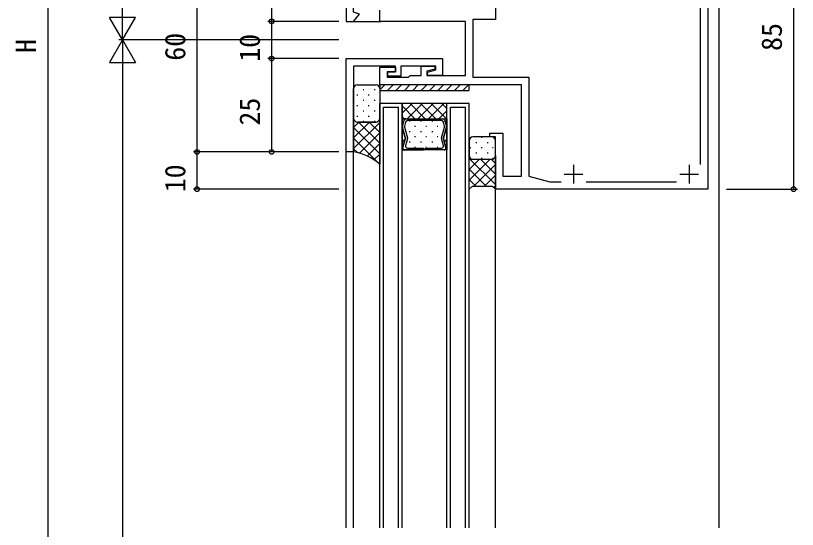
# Model space of a CAD drawing. Units: millimetres, scale not verified. Extents: x -960 to 961, y -419 to 416.
# Drawn here: x -603 to -393.4, y -162.3 to -24.6 of the extents above; entities that cross this region are included whole.
import ezdxf
from ezdxf.enums import TextEntityAlignment as Align

# ---------------------------------------------------------------- set-up
doc = ezdxf.new("R2010")
doc.units = ezdxf.units.MM
doc.header["$LTSCALE"] = 2
for name, color, linetype in [('0-2_YKK_11', 7, 'Continuous'), ('0-4_YKK_12', 2, 'Continuous'), ('0-5_YKK_13', 4, 'Continuous'), ('0-7_YKK_D', 6, 'Continuous')]:
    doc.layers.add(name, color=color, linetype=linetype)
doc.styles.add('ＭＳ ゴシック', font='')
doc.styles.get('ＭＳ ゴシック').set_extended_font_data('MS Gothic')

msp = doc.modelspace()

# ---------------------------------------------------------------- linework, layer by layer
at = {"layer": '0-2_YKK_11'}
for p, q in [((-453.4, -64.6), (-453.4, -69.6)), ((-422.4, -64.6), (-422.4, -69.6)), ((-455.9, -67.1), (-450.9, -67.1)), ((-450.018, -69.1), (-425.782, -69.1)), ((-424.9, -67.1), (-419.9, -67.1))]:
    msp.add_line(p, q, dxfattribs=at)
for points in [[(-417.4, 13.9), (-417.4, -71.1), (-474.4, -71.1), (-474.4, -57.1), (-475.9, -57.1), (-475.9, -56.1), (-472.4, -56.1), (-472.4, -67.6), (-467.4, -67.6), (-467.4, -43.1), (-505.4, -43.1), (-505.4, -38.4), (-501.2, -38.4), (-501.2, -39.6), (-503.4, -39.6), (-503.4, -41.1), (-497.7, -41.1), (-497.2, -40.6), (-494.3, -40.6), (-494.3, -38.1), (-490.6, -38.1), (-490.6, -38.9), (-492.8, -39.489), (-492.8, -40.6), (-482.4, -40.6), (-482.4, -26.1), (-505.4, -26.1), (-505.4, -23.1)], [(-514.4, -1.1), (-514.4, -26.1), (-512.4, -26.1), (-510.793, -24.185), (-512.4, -23.6), (-512.4, -16.6), (-508.4, -16.6), (-508.4, -18.5), (-508, -18.9), (-507.1, -18.9), (-507.1, -17.1)], [(-419.4, -64.5), (-419.4, -19.1), (-474.4, -19.1), (-474.4, -25.6), (-480.4, -25.6), (-480.4, -41.1), (-465.4, -41.1), (-465.4, -67.6), (-459.802, -69.1), (-456.782, -69.1)]]:
    msp.add_lwpolyline(points, dxfattribs=at)
msp.add_lwpolyline([(-514.4, -36.1), (-488.6, -36.1), (-488.6, -40.6), (-492.6, -40.6), (-492.6, -39.7), (-490.4, -39.111), (-490.4, -38.1), (-499.7, -38.1), (-499.7, -40.8), (-503.2, -40.8), (-503.2, -39.6), (-501.2, -39.6), (-501.2, -38.1), (-512.4, -38.1), (-512.4, -61.1), (-514.4, -61.1)], close=True, dxfattribs=at)
at = {"layer": '0-4_YKK_12'}
for p, q in [((-414.4, -161.95), (-414.4, 104.75)), ((-512.548, -26.1), (-505.1, -26.1)), ((-505.406, -161.95), (-505.406, -48.1)), ((-499.406, -48.1), (-505.406, -48.1)), ((-499.406, -161.95), (-499.406, -48.1)), ((-496.739, -48.1), (-499.406, -50.766)), ((-493.911, -48.1), (-498.011, -52.2)), ((-493.176, -52.2), (-497.276, -48.1)), ((-491.082, -48.1), (-495.182, -52.2)), ((-490.348, -52.199), (-494.447, -48.1)), ((-488.254, -48.1), (-492.354, -52.2)), ((-487.519, -52.2), (-491.619, -48.1)), ((-487.406, -49.485), (-488.791, -48.1)), ((-487.406, -161.95), (-487.406, -48.1)), ((-481.406, -48.1), (-487.406, -48.1)), ((-481.406, -161.95), (-481.406, -48.1)), ((-504.406, -161.95), (-504.406, -49.1)), ((-504.406, -49.1), (-500.406, -49.1)), ((-500.406, -161.95), (-500.406, -49.1)), ((-496.004, -52.2), (-499.406, -48.798)), ((-487.406, -50.08), (-489.525, -52.199)), ((-486.406, -161.95), (-486.406, -49.1)), ((-486.406, -49.1), (-482.406, -49.1)), ((-482.406, -161.95), (-482.406, -49.1)), ((-498.833, -52.2), (-499.406, -51.627)), ((-498.392, -52.2), (-498.363, -52.2)), ((-498.383, -52.2), (-488.434, -52.199)), ((-488.419, -52.2), (-488.448, -52.2)), ((-499.207, -53.791), (-499.405, -53.99)), ((-499.311, -54.164), (-498.889, -52.589)), ((-498.54, -57.314), (-499.311, -54.435)), ((-499.306, -54.164), (-498.884, -52.589)), ((-498.535, -57.314), (-499.306, -54.435)), ((-498.486, -53.114), (-498.768, -54.164)), ((-498.768, -54.435), (-498.768, -54.435)), ((-498.768, -54.435), (-498.768, -54.435)), ((-498.768, -54.435), (-497.996, -57.314)), ((-488.836, -52.724), (-497.98, -52.725)), ((-497.466, -52.767), (-497.266, -52.767)), ((-496.051, -54.182), (-495.851, -54.182)), ((-494.436, -52.767), (-494.236, -52.767)), ((-493.021, -54.182), (-492.821, -54.182)), ((-491.406, -52.767), (-491.206, -52.767)), ((-489.991, -54.182), (-489.791, -54.182)), ((-488.819, -57.314), (-488.048, -54.435)), ((-488.048, -54.164), (-488.329, -53.114)), ((-487.504, -54.435), (-488.275, -57.314)), ((-488.275, -57.314), (-487.504, -54.435)), ((-487.927, -52.589), (-487.504, -54.163)), ((-487.504, -54.163), (-487.927, -52.589)), ((-487.405, -53.215), (-487.684, -53.493)), ((-498.947, -55.777), (-499.405, -56.235)), ((-497.466, -55.597), (-497.266, -55.597)), ((-494.436, -55.597), (-494.236, -55.597)), ((-491.406, -55.597), (-491.206, -55.597)), ((-487.405, -55.46), (-487.916, -55.97)), ((-498.544, -57.619), (-499.405, -58.48)), ((-499.171, -59.939), (-498.54, -57.585)), ((-499.166, -59.939), (-498.535, -57.585)), ((-497.996, -57.585), (-498.486, -59.414)), ((-497.466, -58.427), (-497.266, -58.427)), ((-496.051, -57.012), (-495.851, -57.012)), ((-494.436, -58.427), (-494.236, -58.427)), ((-493.021, -57.012), (-492.821, -57.012)), ((-491.406, -58.427), (-491.206, -58.427)), ((-489.991, -57.012), (-489.791, -57.012)), ((-488.329, -59.413), (-488.819, -57.585)), ((-488.275, -57.585), (-487.645, -59.938)), ((-487.645, -59.938), (-488.275, -57.585)), ((-487.405, -57.705), (-488.066, -58.366)), ((-499.075, -60.395), (-499.28, -60.599)), ((-498.65, -60.599), (-498.667, -60.599)), ((-496.051, -59.842), (-495.851, -59.842)), ((-493.021, -59.842), (-492.821, -59.842)), ((-489.991, -59.842), (-489.791, -59.842)), ((-488.16, -60.599), (-488.144, -60.599)), ((-488.043, -60.588), (-488.054, -60.599)), ((-487.405, -59.95), (-487.638, -60.183)), ((-514.4, -161.95), (-514.4, -60.8)), ((-512.4, -161.95), (-512.4, -60.8)), ((-474.4, -161.95), (-474.4, -70.8))]:
    msp.add_line(p, q, dxfattribs=at)
for points in [[(-499.406, -48.1), (-499.405, -52.2), (-487.405, -52.2), (-487.406, -48.1)], [(-487.405, -60.599), (-499.405, -60.599), (-499.405, -52.2), (-487.405, -52.2)]]:
    msp.add_lwpolyline(points, close=True, dxfattribs=at)
for points in [[(-498.392, -52.2), (-499.405, -52.2), (-499.405, -60.599), (-498.667, -60.599)], [(-488.419, -52.2), (-487.405, -52.2), (-487.405, -60.599), (-488.144, -60.599)], [(-497.979, -60.075), (-493.67, -60.075), (-493.67, -60.6), (-498.663, -60.6)], [(-488.152, -60.599), (-493.145, -60.599), (-493.145, -60.074), (-488.836, -60.074)]]:
    msp.add_lwpolyline(points, dxfattribs=at)
for centre, start, end in [((-498.382, -52.724), 90.029, 165.01008), ((-498.377, -52.725), 91.58337, 164.9999), ((-498.377, -52.725), 88.42023, 91.58337), ((-488.434, -52.724), 88.42023, 91.58337), ((-488.434, -52.724), 15.00383, 90.00177), ((-488.434, -52.724), 15.0037, 88.42023), ((-498.804, -54.3), 164.99953, 194.99985), ((-498.799, -54.3), 164.9999, 194.9999), ((-498.261, -54.3), 165.00016, 194.99965), ((-498.261, -54.3), 194.03804, 194.47126), ((-498.261, -54.3), 194.47126, 194.82879), ((-498.261, -54.3), 194.82879, 194.88333), ((-498.261, -54.3), 194.88333, 194.91945), ((-498.261, -54.3), 194.91945, 194.938), ((-498.261, -54.3), 194.93322, 194.95764), ((-498.261, -54.3), 194.93315, 194.98228), ((-498.261, -54.3), 194.96396, 194.9662), ((-498.261, -54.3), 194.9662, 194.96767), ((-498.261, -54.3), 194.96767, 194.98527), ((-498.261, -54.3), 194.9853, 194.99217), ((-498.261, -54.3), 194.99217, 194.99385), ((-498.261, -54.3), 194.99334, 194.99562), ((-498.261, -54.3), 194.99562, 194.99606), ((-497.979, -53.249), 90.03815, 165.00666), ((-488.836, -53.249), 15.00383, 90.00177), ((-488.555, -54.299), 345.00396, 15.00344), ((-488.012, -54.299), 345.00375, 15.00407), ((-488.012, -54.299), 345.0037, 15.0037), ((-499.047, -57.45), 344.99948, 14.9999), ((-499.042, -57.45), 344.99989, 14.9999), ((-498.504, -57.45), 344.99928, 15.00053), ((-488.312, -57.449), 165.00307, 195.00432), ((-487.768, -57.449), 165.0037, 195.00412), ((-487.768, -57.449), 165.0037, 195.00372), ((-498.663, -60.075), 164.99992, 270.00177), ((-498.659, -60.074), 164.99989, 269.11417), ((-498.659, -60.074), 269.11417, 270.88944), ((-497.979, -59.55), 164.99992, 269.99981), ((-488.836, -59.549), 270.00379, 15.00368), ((-488.152, -60.074), 269.11417, 270.88944), ((-488.152, -60.074), 270.00183, 15.00368), ((-488.152, -60.074), 270.88944, 15.00372)]:
    msp.add_arc(centre, 0.525, start, end, dxfattribs=at)
at = {"layer": '0-5_YKK_13'}
for p, q in [((-511.4, -43.1), (-506.4, -43.1)), ((-504.041, -43.1), (-505.402, -44.462)), ((-501.795, -43.1), (-503.295, -44.6)), ((-499.55, -43.1), (-501.05, -44.6)), ((-497.305, -43.1), (-498.805, -44.6)), ((-495.06, -43.1), (-496.56, -44.6)), ((-492.815, -43.1), (-494.315, -44.6)), ((-490.57, -43.1), (-492.07, -44.6)), ((-488.325, -43.1), (-489.825, -44.6)), ((-486.08, -43.1), (-487.58, -44.6)), ((-483.835, -43.1), (-485.335, -44.6)), ((-481.59, -43.1), (-483.09, -44.6)), ((-512.4, -52.1), (-512.4, -44.1)), ((-511.501, -45.826), (-511.301, -45.826)), ((-509.886, -44.411), (-509.686, -44.411)), ((-508.471, -45.826), (-508.271, -45.826)), ((-506.856, -44.411), (-506.656, -44.411)), ((-505.441, -45.826), (-505.4, -45.826)), ((-505.4, -44.1), (-505.4, -52.1)), ((-509.886, -47.241), (-509.686, -47.241)), ((-506.856, -47.241), (-506.656, -47.241)), ((-511.501, -48.656), (-511.301, -48.656)), ((-509.886, -50.071), (-509.686, -50.071)), ((-508.471, -48.656), (-508.271, -48.656)), ((-506.856, -50.071), (-506.656, -50.071)), ((-505.441, -48.656), (-505.4, -48.656)), ((-512.4, -61.1), (-512.4, -52.107)), ((-511.501, -51.486), (-511.301, -51.486)), ((-508.471, -51.486), (-508.271, -51.486)), ((-505.441, -51.486), (-505.4, -51.486)), ((-505.4, -52.1), (-505.4, -64.4)), ((-512.4, -54.53), (-510.97, -53.1)), ((-512.4, -57.359), (-508.141, -53.1)), ((-512.4, -60.187), (-505.4, -53.187)), ((-506.4, -53.1), (-511.4, -53.1)), ((-511.4, -53.1), (-506.4, -53.1)), ((-505.4, -58.768), (-511.068, -53.1)), ((-509.886, -52.901), (-509.686, -52.901)), ((-505.4, -55.94), (-508.24, -53.1)), ((-506.856, -52.901), (-506.656, -52.901)), ((-505.4, -53.111), (-505.699, -52.813)), ((-505.4, -61.597), (-512.4, -54.597)), ((-510.853, -61.469), (-505.4, -56.016)), ((-505.549, -64.276), (-512.4, -57.425)), ((-481.4, -58.1), (-481.4, -62.1)), ((-475.4, -57.1), (-480.4, -57.1)), ((-479.586, -58.551), (-479.386, -58.551)), ((-478.171, -57.136), (-477.971, -57.136)), ((-476.556, -58.551), (-476.356, -58.551)), ((-475.141, -57.136), (-475.135, -57.136)), ((-474.4, -62.1), (-474.4, -58.1)), ((-511.312, -61.341), (-512.4, -60.254)), ((-508.797, -62.241), (-505.4, -58.844)), ((-481.201, -59.966), (-481.001, -59.966)), ((-478.171, -59.966), (-477.971, -59.966)), ((-475.141, -59.966), (-474.941, -59.966)), ((-506.97, -63.243), (-505.4, -61.672)), ((-481.4, -63.035), (-481.139, -62.774)), ((-474.4, -69.876), (-481.4, -62.876)), ((-481.118, -62.796), (-481.001, -62.796)), ((-479.586, -61.381), (-479.386, -61.381)), ((-478.171, -62.796), (-477.971, -62.796)), ((-476.556, -61.381), (-476.356, -61.381)), ((-475.141, -62.796), (-474.941, -62.796)), ((-481.4, -65.863), (-478.637, -63.1)), ((-481.4, -68.692), (-475.808, -63.1)), ((-480.4, -63.1), (-475.4, -63.1)), ((-480.4, -63.1), (-475.4, -63.1)), ((-480.23, -70.35), (-474.4, -64.52)), ((-474.4, -67.048), (-478.348, -63.1)), ((-474.4, -64.219), (-475.519, -63.1)), ((-476.754, -70.35), (-481.4, -65.704)), ((-479.583, -70.35), (-481.4, -68.533)), ((-477.401, -70.35), (-474.4, -67.349)), ((-474.861, -70.639), (-474.4, -70.177))]:
    msp.add_line(p, q, dxfattribs=at)
msp.add_lwpolyline([(-505.402, -43.1), (-505.402, -44.6), (-481.402, -44.6), (-481.402, -43.1)], close=True, dxfattribs=at)
msp.add_lwpolyline([(-474.4, -62.1), (-474.4, -71.1), (-475.15, -70.35), (-480.65, -70.35), (-481.4, -71.1), (-481.4, -62.1)], dxfattribs=at)
for centre, radius, start, end in [((-511.4, -44.1), 1, 90, 180), ((-506.4, -44.1), 1, 0, 90), ((-511.4, -52.1), 1, 180, 270), ((-511.4, -52.1), 1, 180.39986, 270), ((-506.4, -52.1), 1, 270, 0), ((-506.4, -52.1), 1, 270, 0), ((-480.4, -58.1), 1, 90, 180), ((-475.4, -58.1), 1, 0, 90), ((-515.122, -75.948), 15.095, 49.90687, 79.61207), ((-480.4, -62.1), 1, 180, 270), ((-480.4, -62.1), 1, 180, 270), ((-475.4, -62.1), 1, 270, 0), ((-475.4, -62.1), 1, 270, 0)]:
    msp.add_arc(centre, radius, start, end, dxfattribs=at)
at = {"layer": '0-7_YKK_D'}
for p, q in [((-594.4, 231.6), (-594.4, -293.8)), ((-394.4, 13.9), (-394.4, -71.1)), ((-554.392, -61.1), (-554.392, -1.1)), ((-534.392, -1.1), (-534.392, -26.1)), ((-574.4, -31.1), (-574.4, -18.976)), ((-574.4, -31.1), (-577.9, -25.038)), ((-570.9, -25.038), (-577.9, -25.038)), ((-574.4, -31.1), (-570.9, -25.038)), ((-516.402, -26.1), (-535.392, -26.1)), ((-516.402, -26.1), (-535.392, -26.1)), ((-534.392, -26.1), (-534.392, -36.1)), ((-574.4, -31.1), (-577.9, -37.162)), ((-516.4, -31.1), (-575.4, -31.1)), ((-516.4, -31.1), (-575.4, -31.1)), ((-574.4, -31.1), (-570.9, -37.162)), ((-574.4, -31.1), (-574.4, -43.224)), ((-577.9, -37.162), (-570.9, -37.162)), ((-516.403, -36.1), (-535.392, -36.1)), ((-516.403, -36.1), (-535.392, -36.1)), ((-534.392, -36.1), (-534.392, -61.1)), ((-574.4, -38.1), (-574.4, -293.8)), ((-516.405, -61.1), (-555.392, -61.1)), ((-516.405, -61.1), (-555.392, -61.1)), ((-554.392, -71.1), (-554.392, -61.1)), ((-516.405, -61.1), (-535.392, -61.1)), ((-516.406, -71.1), (-555.392, -71.1)), ((-412.4, -71.1), (-393.4, -71.1))]:
    msp.add_line(p, q, dxfattribs=at)
for centre in [(-534.392, -26.1), (-534.392, -26.1), (-534.392, -36.1), (-534.392, -36.1), (-554.392, -61.1), (-554.392, -61.1), (-534.392, -61.1), (-554.392, -71.1), (-394.4, -71.1)]:
    msp.add_circle(centre, 0.637, dxfattribs=at)

# ---------------------------------------------------------------- texts
at = {"layer": '0-7_YKK_D', "style": 'ＭＳ ゴシック'}
for s, p in [('85', (-395.9, -34.033)), ('H', (-595.9, -34.594)), ('60', (-555.892, -36.661)), ('10', (-535.892, -36.938)), ('25', (-535.892, -54.055)), ('10', (-555.892, -71.938))]:
    msp.add_text(s, height=5.499, rotation=90, dxfattribs=at).set_placement(p, align=Align.BOTTOM_LEFT)

doc.saveas('drawing.dxf')
